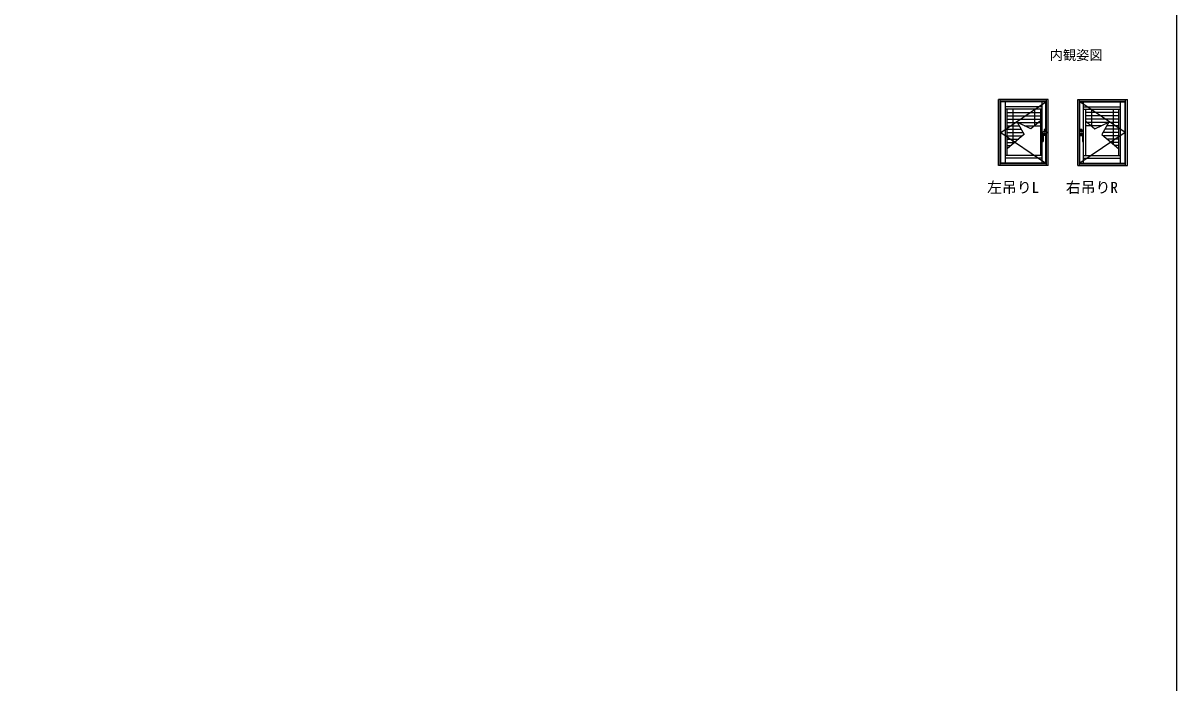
# Model space of a CAD drawing. Units: millimetres, scale not verified. Extents: x -525 to 525, y -783 to 779.
# Drawn here: x -173 to 525, y -383 to 16 of the extents above; entities that cross this region are included whole.
import ezdxf
from ezdxf.enums import TextEntityAlignment as Align

# ---------------------------------------------------------------- set-up
doc = ezdxf.new("R2010")
doc.units = ezdxf.units.MM
doc.header["$LTSCALE"] = 4
for name, color, linetype in [('0-1_USER1', 3, 'Continuous'), ('0-2_YKK_11', 7, 'Continuous'), ('0-6_YKK_A1', 4, 'Continuous'), ('0-8_YKK_ZWAK', 7, 'Continuous')]:
    doc.layers.add(name, color=color, linetype=linetype)
doc.styles.add('ＭＳ ゴシック', font='')
doc.styles.get('ＭＳ ゴシック').set_extended_font_data('MS Gothic')

msp = doc.modelspace()

# ---------------------------------------------------------------- linework, layer by layer
at = {"layer": '0-2_YKK_11'}
for p, q in [((422.274, -64.017), (422.274, -36.017)), ((442.374, -36.017), (442.374, -64.017)), ((469.65, -36.017), (469.65, -64.017)), ((489.75, -64.017), (489.75, -36.017))]:
    msp.add_line(p, q, dxfattribs=at)
at = {"layer": '0-6_YKK_A1'}
for p, q in [((417.024, -70.017), (417.024, -30.017)), ((447.024, -30.017), (417.024, -30.017)), ((418.074, -70.017), (418.074, -30.017)), ((445.974, -31.067), (418.074, -31.067)), ((418.424, -68.567), (418.424, -31.467)), ((445.724, -31.467), (418.424, -31.467)), ((418.424, -50.017), (445.724, -31.467)), ((421.174, -68.567), (421.174, -31.467)), ((443.474, -34.517), (421.174, -34.517)), ((443.474, -68.567), (443.474, -31.467)), ((445.724, -49.577), (445.724, -31.467)), ((445.974, -49.577), (445.974, -30.017)), ((447.024, -70.017), (447.024, -30.017)), ((465, -30.017), (495, -30.017)), ((465, -70.017), (465, -30.017)), ((466.05, -49.577), (466.05, -30.017)), ((466.05, -31.067), (493.95, -31.067)), ((466.3, -31.467), (493.6, -31.467)), ((466.3, -49.577), (466.3, -31.467)), ((493.6, -50.017), (466.3, -31.467)), ((468.55, -68.567), (468.55, -31.467)), ((468.55, -34.517), (490.85, -34.517)), ((490.85, -68.567), (490.85, -31.467)), ((493.6, -68.567), (493.6, -31.467)), ((493.95, -70.017), (493.95, -30.017)), ((495, -70.017), (495, -30.017)), ((443.474, -36.017), (421.174, -36.017)), ((422.274, -38.017), (442.374, -38.017)), ((422.274, -40.017), (442.374, -40.017)), ((425.596, -36.017), (425.596, -57.073)), ((438.69, -36.017), (438.69, -46.128)), ((468.55, -36.017), (490.85, -36.017)), ((489.75, -38.017), (469.65, -38.017)), ((489.75, -40.017), (469.65, -40.017)), ((473.334, -36.017), (473.334, -46.128)), ((486.428, -36.017), (486.428, -57.073)), ((422.274, -42.017), (442.374, -42.017)), ((422.274, -44.017), (442.374, -44.017)), ((422.274, -46.017), (429.487, -46.017)), ((422.274, -48.017), (430.593, -48.017)), ((428.319, -43.903), (432.444, -51.368)), ((436.634, -47.852), (428.319, -43.903)), ((432.77, -46.017), (442.374, -46.017)), ((442.374, -43.036), (436.634, -47.852)), ((443.499, -50.142), (443.499, -48.178)), ((444.594, -48.302), (444.594, -49.544)), ((444.624, -48.309), (444.624, -49.544)), ((444.63, -48.262), (444.644, -48.256)), ((445.574, -48.259), (444.674, -48.259)), ((445.564, -48.202), (444.694, -48.202)), ((444.694, -48.242), (445.564, -48.242)), ((445.564, -48.241), (445.564, -48.242)), ((445.624, -48.301), (445.624, -48.301)), ((445.624, -48.302), (445.624, -49.577)), ((445.624, -49.577), (445.624, -48.309)), ((445.664, -48.301), (445.664, -49.577)), ((466.36, -48.301), (466.36, -49.577)), ((466.4, -48.301), (466.4, -48.301)), ((466.4, -48.302), (466.4, -49.577)), ((466.4, -49.577), (466.4, -48.309)), ((466.45, -48.259), (467.35, -48.259)), ((466.46, -48.202), (467.33, -48.202)), ((466.46, -48.241), (466.46, -48.242)), ((467.33, -48.242), (466.46, -48.242)), ((467.394, -48.262), (467.38, -48.256)), ((467.4, -48.309), (467.4, -49.544)), ((467.43, -48.302), (467.43, -49.544)), ((468.525, -50.142), (468.525, -48.178)), ((489.75, -42.017), (469.65, -42.017)), ((469.65, -43.036), (475.389, -47.852)), ((489.75, -44.017), (469.65, -44.017)), ((479.253, -46.017), (469.65, -46.017)), ((475.389, -47.852), (483.705, -43.903)), ((483.705, -43.903), (479.579, -51.368)), ((489.75, -48.017), (481.431, -48.017)), ((489.75, -46.017), (482.536, -46.017)), ((418.424, -50.017), (445.724, -68.567)), ((422.274, -50.017), (431.698, -50.017)), ((432.394, -51.368), (422.274, -59.86)), ((422.274, -52.017), (431.621, -52.017)), ((422.274, -54.017), (429.238, -54.017)), ((443.499, -55.106), (443.499, -53.142)), ((443.578, -49.654), (443.574, -49.665)), ((443.574, -55.459), (443.574, -49.665)), ((444.124, -55.459), (443.574, -55.459)), ((443.624, -55.509), (444.074, -55.509)), ((444.124, -50.924), (444.124, -55.459)), ((444.28, -49.544), (445.554, -49.544)), ((444.574, -50.474), (445.124, -50.474)), ((444.594, -50.474), (444.594, -51.717)), ((445.624, -49.059), (444.624, -49.059)), ((444.624, -50.474), (444.624, -51.709)), ((445.624, -50.959), (444.624, -50.959)), ((444.644, -51.762), (444.63, -51.756)), ((444.674, -51.759), (445.574, -51.759)), ((445.564, -51.777), (444.694, -51.777)), ((445.564, -51.817), (444.694, -51.817)), ((445.566, -49.577), (445.554, -49.544)), ((445.564, -51.777), (445.564, -51.777)), ((445.566, -49.577), (446.08, -49.577)), ((445.624, -51.709), (445.624, -50.469)), ((445.624, -50.469), (445.624, -51.717)), ((445.664, -50.468), (445.664, -51.717)), ((445.724, -68.567), (445.724, -50.467)), ((445.974, -70.017), (445.974, -50.46)), ((466.458, -49.577), (465.944, -49.577)), ((466.05, -70.017), (466.05, -50.46)), ((493.6, -50.017), (466.3, -68.567)), ((466.3, -68.567), (466.3, -50.467)), ((466.36, -50.468), (466.36, -51.717)), ((466.4, -49.059), (467.4, -49.059)), ((466.4, -51.709), (466.4, -50.469)), ((466.4, -50.469), (466.4, -51.717)), ((466.4, -50.959), (467.4, -50.959)), ((467.35, -51.759), (466.45, -51.759)), ((466.458, -49.577), (466.47, -49.544)), ((466.46, -51.777), (467.33, -51.777)), ((466.46, -51.777), (466.46, -51.777)), ((466.46, -51.817), (467.33, -51.817)), ((467.743, -49.544), (466.47, -49.544)), ((467.45, -50.474), (466.9, -50.474)), ((467.38, -51.762), (467.394, -51.756)), ((467.4, -50.474), (467.4, -51.709)), ((467.43, -50.474), (467.43, -51.717)), ((467.9, -50.924), (467.9, -55.459)), ((467.9, -55.459), (468.45, -55.459)), ((468.4, -55.509), (467.95, -55.509)), ((468.446, -49.654), (468.45, -49.665)), ((468.45, -55.459), (468.45, -49.665)), ((468.525, -55.106), (468.525, -53.142)), ((479.629, -51.368), (489.75, -59.86)), ((489.75, -50.017), (480.326, -50.017)), ((489.75, -52.017), (480.403, -52.017)), ((489.75, -54.017), (482.786, -54.017)), ((422.274, -56.017), (426.854, -56.017)), ((422.274, -58.017), (424.471, -58.017)), ((489.75, -56.017), (485.17, -56.017)), ((489.75, -58.017), (487.553, -58.017)), ((445.974, -68.967), (418.074, -68.967)), ((445.724, -68.567), (418.424, -68.567)), ((443.474, -64.017), (421.174, -64.017)), ((443.474, -65.517), (421.174, -65.517)), ((466.05, -68.967), (493.95, -68.967)), ((466.3, -68.567), (493.6, -68.567)), ((468.55, -64.017), (490.85, -64.017)), ((468.55, -65.517), (490.85, -65.517)), ((447.024, -70.017), (417.024, -70.017)), ((465, -70.017), (495, -70.017))]:
    msp.add_line(p, q, dxfattribs=at)
for points in [[(444.612, -48.246), (444.614, -48.248), (444.617, -48.251), (444.62, -48.253), (444.622, -48.255), (444.625, -48.257), (444.628, -48.26), (444.63, -48.262)], [(444.676, -48.244), (444.665, -48.248), (444.654, -48.252), (444.644, -48.256)], [(445.564, -48.202), (445.576, -48.202), (445.588, -48.204), (445.599, -48.208), (445.61, -48.213), (445.621, -48.219), (445.63, -48.227), (445.639, -48.235), (445.646, -48.245), (445.652, -48.255), (445.657, -48.266), (445.661, -48.277), (445.663, -48.289), (445.664, -48.301)], [(466.46, -48.202), (466.448, -48.202), (466.436, -48.204), (466.424, -48.208), (466.413, -48.213), (466.403, -48.219), (466.394, -48.227), (466.385, -48.235), (466.378, -48.245), (466.371, -48.255), (466.367, -48.266), (466.363, -48.277), (466.361, -48.289), (466.36, -48.301)], [(467.348, -48.244), (467.359, -48.248), (467.369, -48.252), (467.38, -48.256)], [(467.412, -48.246), (467.409, -48.248), (467.407, -48.251), (467.404, -48.253), (467.401, -48.255), (467.399, -48.257), (467.396, -48.26), (467.394, -48.262)], [(443.578, -49.654), (443.598, -49.633), (443.62, -49.619), (443.639, -49.611), (443.685, -49.597), (443.699, -49.595)], [(443.698, -49.595), (443.793, -49.582), (443.893, -49.571), (444.001, -49.561), (444.113, -49.553), (444.183, -49.549), (444.257, -49.545)], [(444.199, -50.673), (444.176, -50.708), (444.144, -50.763)], [(444.63, -51.756), (444.628, -51.758), (444.625, -51.761), (444.622, -51.763), (444.62, -51.765), (444.617, -51.767), (444.614, -51.77), (444.612, -51.772)], [(444.612, -51.772), (444.612, -51.773), (444.612, -51.774), (444.613, -51.775), (444.614, -51.777)], [(444.676, -51.774), (444.665, -51.77), (444.654, -51.766), (444.644, -51.762)], [(467.348, -51.774), (467.359, -51.77), (467.369, -51.766), (467.38, -51.762)], [(467.394, -51.756), (467.396, -51.758), (467.399, -51.761), (467.401, -51.763), (467.404, -51.765), (467.407, -51.767), (467.409, -51.77), (467.412, -51.772)], [(467.412, -51.772), (467.412, -51.773), (467.411, -51.774), (467.411, -51.775), (467.41, -51.777)], [(468.325, -49.595), (468.231, -49.582), (468.13, -49.571), (468.022, -49.561), (467.91, -49.553), (467.841, -49.549), (467.767, -49.545)], [(467.824, -50.673), (467.847, -50.708), (467.879, -50.763)], [(468.446, -49.654), (468.426, -49.633), (468.404, -49.619), (468.384, -49.611), (468.339, -49.597), (468.325, -49.595)]]:
    msp.add_lwpolyline(points, dxfattribs=at)
for centre, radius, start, end in [((444.694, -48.302), 0.1, 90, 180), ((444.674, -48.309), 0.05, 90, 180), ((444.694, -48.302), 0.06, 90, 107.04357), ((445.564, -48.302), 0.06, 0, 90), ((445.574, -48.309), 0.05, 0, 90), ((466.46, -48.302), 0.06, 90, 180), ((466.45, -48.309), 0.05, 90, 180), ((467.33, -48.302), 0.1, 0, 90), ((467.33, -48.302), 0.06, 72.95643, 90), ((467.35, -48.309), 0.05, 0, 90), ((443.624, -55.459), 0.05, 180, 270), ((444.074, -55.459), 0.05, 270, 0), ((444.574, -50.924), 0.45, 90, 180), ((444.694, -51.717), 0.1, 180, 270), ((444.674, -51.709), 0.05, 180, 270), ((444.694, -51.717), 0.06, 252.95643, 270), ((445.124, -25.474), 25, 270, 272.19209), ((445.564, -51.717), 0.1, 270, 0), ((445.564, -51.717), 0.06, 270, 0), ((445.574, -51.709), 0.05, 270, 0), ((446.08, -49.677), 0.1, 14.96231, 90), ((446.076, -50.356), 0.1, 272.19209, 344.37486), ((444.836, -50.009), 1.387, 344.37486, 14.96231), ((467.188, -50.009), 1.387, 165.03769, 195.62514), ((465.944, -49.677), 0.1, 90, 165.03769), ((465.948, -50.356), 0.1, 195.62514, 267.80791), ((466.9, -25.474), 25, 267.80791, 270), ((466.46, -51.717), 0.1, 180, 270), ((466.45, -51.709), 0.05, 180, 270), ((466.46, -51.717), 0.06, 180, 270), ((467.33, -51.717), 0.1, 270, 0), ((467.33, -51.717), 0.06, 270, 287.04357), ((467.35, -51.709), 0.05, 270, 0), ((467.45, -50.924), 0.45, 0, 90), ((467.95, -55.459), 0.05, 180, 270), ((468.4, -55.459), 0.05, 270, 0)]:
    msp.add_arc(centre, radius, start, end, dxfattribs=at)
at = {"layer": '0-8_YKK_ZWAK'}
msp.add_lwpolyline([(-525, -782.9), (525, -782.9), (525, 747.1)], dxfattribs=at)

# ---------------------------------------------------------------- texts
at = {"layer": '0-1_USER1', "style": 'ＭＳ ゴシック'}
for s, height, p in [('内観姿図', 5.865, (448, -7.9)), ('左吊りL', 6.598, (410.088, -88.579)), ('右吊りR', 6.598, (457.756, -88.579))]:
    msp.add_text(s, height=height, dxfattribs=at).set_placement(p, align=Align.BOTTOM_LEFT)

doc.saveas('drawing.dxf')
